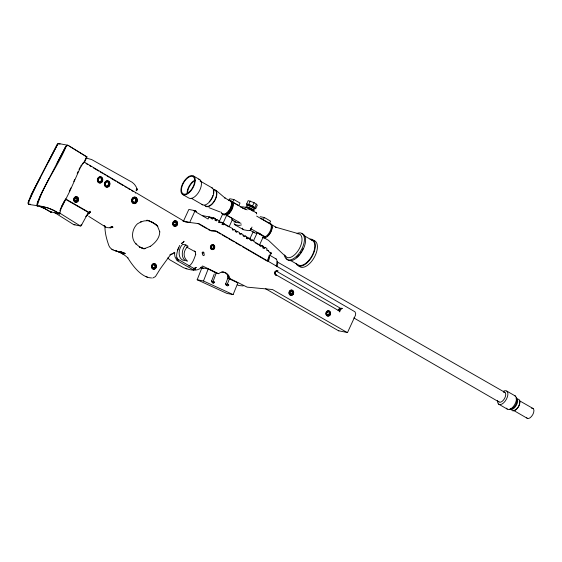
<?xml version="1.0" encoding="UTF-8"?>
<svg xmlns="http://www.w3.org/2000/svg" width="562" height="562" viewBox="0 0 562 562"><rect width="100%" height="100%" fill="white"/><g stroke="black" fill="none" stroke-linecap="round" stroke-linejoin="round"><path stroke-width="0.84" d="M218.864 221.618L222.84 223.002L222.784 224.329L223.472 224.723L223.971 223.655L232.429 228.523L232.528 229.935L233.118 230.272L233.996 229.422L235.843 230.49L235.352 231.558L236.785 232.38L237.445 231.411L239.51 232.598L239.419 233.897L240.367 234.445L241.576 233.785L243.051 234.635L243.241 236.096L244.33 236.721L245.411 235.991L246.887 236.841L246.816 238.155L247.87 238.759L248.952 238.028L250.223 238.766L250.526 240.29L251.411 240.796L252.324 239.967L253.855 240.852L254.207 241.73L260.452 245.376L260.143 246.051L260.684 246.36L261.744 245.475L263.079 246.247L263.121 247.568L264.288 248.242L265.32 247.533L266.922 248.467L266.739 249.654L268.355 250.589L268.369 251.355L271.39 253.09L270.933 254.087L270.427 253.799L267.076 261.042L242.37 246.662M68.466 145.628L66.871 145.249L65.642 146.598L42.206 191.761L36.98 204.034L37.19 206.029L41.553 206.289L47.77 207.842L53.292 210.293L59.649 213.989L60.977 208.853L69.681 191.473L80.261 167.799L82.769 163.802L84.567 162.081L87.005 156.91L68.044 145.312L58.448 143.486L57.127 144.413L31.374 194.241L28.311 201.842L28.149 203.507L28.817 204.406C39.466 206.135 50.763 206.907 59.649 213.989L59.389 212.45M74.507 199.629C78.048 192.611 78.364 205.994 74.507 199.629A1.777 1.496 -79.1 0 1 75.238 198.035M234.213 223.5L234.473 224.547L243.69 229.781L248.327 230.631L250.406 230.392L250.469 229.76M338.647 310.603C339.16 309.051 340.41 308.032 342.188 308.32L339.855 310.357L339.708 311.959L339.638 310.66L339.455 311.51L338.703 310.624L275.254 274.375A1.707 1.44 -79.1 0 1 274.516 273.104M250.406 230.392L250.483 228.713M184.42 260.508C177.395 259.834 177.971 248.292 182.72 244.337L185.86 244.941L188.059 246.205C183.149 250.392 182.671 257.305 187.553 261.175C180.437 260.311 181.182 248.903 185.86 244.941M256.701 213.946L256.441 212.893L247.638 207.828L243.044 206.851L240.515 207.048M338.015 310.484L339.258 308.763L340.846 308.264M195.808 254.179C194.333 258.014 192.843 263.62 188.916 266.17M60.099 144.012L58.841 143.535L57.549 144.497L36.13 185.664L28.915 201.259L28.669 204.238L30.573 204.35L28.817 204.406A1.988 1.012 79 0 1 28.367 203.374L28.121 202.798L28.507 203.697M132.674 199.377C131.592 200.198 133.58 202.742 133.018 202.074M54.879 212.759L73.741 224.652L80.542 225.994A1.257 1.061 -79.1 0 0 81.069 225.84L86.977 215.127L90.166 211.249L88.944 213.574L89.52 212.31L90.573 212.274L88.339 212.408L65.318 199.159M176.904 257.796L178.035 259.335A1.194 0.597 -60.1 0 1 178.147 260.508C175.225 256.982 177.093 251.53 178.786 247.561M28.915 201.259L31.739 194.438L40.605 177.079M37.282 202.875L40.106 196.061L48.971 178.695M211.705 280.81L212.296 282.819L212.942 282.721L213.047 283.157L213.265 282.707L213.469 283.143L213.581 282.595L213.876 283.002L214.108 282.11L214.543 282.384L214.277 281.773L213.082 281.429A0.885 0.752 -79.1 0 1 212.085 281.948A0.885 0.752 -79.1 0 1 211.705 280.81L214.248 273.982M213.082 281.429L216.18 273.118L218.632 273.694C223.03 269.851 229.05 273.399 229.942 278.583L247.161 287.147L272.486 289.528L346.817 332.332A0.717 0.604 -79.1 0 0 347.246 332.416A0.913 0.773 -79.1 0 0 347.688 332.121L355.549 315.085L355.669 313.484L354.966 311.805L216.468 231.179L211.242 230.82L198.927 223.655L185.249 221.92L84.145 162.004L82.347 163.725M225.826 283.494L226.135 285.271L227.68 285.96L228.123 285.187L228.495 285.538L228.376 284.892L228.811 285.159L228.558 284.527L227.371 284.182A0.991 0.836 -79.1 0 1 226.254 284.765A0.991 0.836 -79.1 0 1 225.826 283.494L227.828 278.113L229.942 278.583M227.371 284.182L229.331 278.914L227.828 278.113M59.853 210.862L61.307 207.062M229.331 278.914L237.895 282.855L233.118 294.607L226.844 293.392L197.185 279.764L201.913 267.772L208.193 268.98L215.035 272.486M197.185 279.764L203.465 280.979L208.193 268.98M77.205 173.609L78.139 171.424M73.791 181.533L74.732 179.383M88.339 212.408L87.166 214.972L87.834 214.6M195.112 210.666L189.71 222.419L183.437 221.203L188.839 209.45L195.112 210.666L196.229 211.305L195.899 212.022L208.066 219.018L209.05 216.876L212.591 218.913L213.834 217.824L215.309 218.674L215.408 220.086L216.588 220.768L217.08 219.693L219.447 221.056M218.737 222.643L222.896 213.602M229.099 200.114L229.732 198.744L233.918 199.552L240.016 203.058L238.822 205.657L232.626 202.088L232.373 202.636A7.397 3.808 -60.1 0 1 231.839 209.064A7.397 3.808 -60.1 0 1 226.851 214.635L226.605 215.183L232.801 218.744L229.022 226.964M228.341 226.57L222.924 223.451L227.498 213.504M233.918 199.552L232.373 202.636M247.512 205.067L246.613 203.992L248.172 200.606L254.087 202.657L257.347 205.088L255.787 208.474L254.396 208.207M246.613 203.992L248.706 204.399L250.266 201.013M255.787 208.474L252.535 206.036L254.087 202.657M254.895 207.399L256.448 204.013M250.589 230.132L252.001 227.062M249.661 239.25L253.083 231.895M253.525 240.733L257.22 232.801L263.487 236.405L259.412 245.173L260.452 245.376M263.304 219.742L264.344 217.508L270.589 221.154L269.57 223.346L263.304 219.742A7.952 4.089 -59.7 0 0 260.901 218.822M69.259 191.396L70.896 187.905M84.145 162.004L86.59 156.826L87.005 156.91M177.423 250.301L179.756 245.376M79.01 169.464L79.846 167.722M61.609 206.43L64.742 200.381M61.651 206.373L65.234 199.601M48.641 161.673L57.275 144.982M57.008 163.289L65.642 146.598M152.716 278.035L155.435 276.609L160.486 268.495L170.974 254.08L170.792 254.537L174.08 252.858L174.972 253.019L174.29 252.872L174.459 252.261L173.756 253.033M86.977 215.127L85.902 216.532L88.023 214.67M80.668 166.19L81.497 164.863M86.218 216.026L86.583 215.555M341.64 308.313L341.324 308.657L342.188 308.32M67.236 145.186L67.651 145.263L66.063 146.675C57.724 166.865 42.93 184.87 37.19 206.029A1.988 1.012 79 0 0 37.471 205.13L37.464 204.547L36.874 205.313M227.94 278.12C229.247 275.282 224.758 271.467 221.807 271.896M74.964 224.505L74.149 224.772M52.189 212.176L58.603 213.785L59.684 213.054L80.352 225.973M170.693 254.621L169.949 254.79L172.302 254.059M221.217 222.074L220.058 222.763L218.948 222.123M174.599 221.758C169.808 226.872 180.339 225.84 175.428 221.681L176.419 222.461A1.89 1.595 -79.1 0 1 175.063 225.404L173.918 224.962A1.89 1.595 -79.1 0 1 174.915 221.667M241.442 224.898L239.019 225.495L234.473 224.547M112.126 227.42L111.121 226.802L112.126 227.42C109.625 228.032 106.127 228.074 104.314 226.029L104.757 226.458L104.188 225.629L105.087 226.816M99.994 182.278L101.757 180.915L101.722 178.519M107.075 186.352L108.838 184.989L108.803 182.594M134.395 202.615L136.06 201.329L136.032 199.067M233.799 221.835L241.021 223.226M151.55 277.965C141.434 277.523 132.969 266.219 127.658 257.656L127.89 257.937C124.286 254.509 119.875 251.832 115.055 250.533L120.127 252.436L123.879 254.523C119.495 250.652 111.424 251.776 108.902 245.699C106.661 239.405 104.82 232.745 104.939 226.029L104.651 225.601M100.043 177.48C98.09 177.599 97.24 180.346 98.533 181.709A2.417 2.037 -79.1 0 0 101.757 180.915A2.417 2.037 -79.1 0 0 100.465 177.515L99.397 177.613A2.417 2.037 -79.1 0 0 97.985 180.683L98.533 181.709L98.266 181.35M107.124 181.554C105.178 181.674 104.321 184.42 105.614 185.783A2.417 2.037 -79.1 0 0 108.838 184.989A2.417 2.037 -79.1 0 0 107.546 181.589L106.478 181.688A2.417 2.037 -79.1 0 0 105.34 182.741M210.195 230.617L215.422 230.975L220.662 234.024M243.156 285.946L238.787 285.531L237.227 284.751M193.834 268.376L196.335 267.428L194.937 268.278A1.215 0.583 70.3 0 1 195.218 268.488A1.166 0.562 70.4 0 1 195.513 268.938A1.215 0.583 70.3 0 1 195.653 269.261L193.869 269.556A1.194 0.625 -64.6 0 0 193.672 268.334L178.147 259.377M182.868 221.063L186.703 221.618M167.827 257.867L169.478 259.623L183.641 267.772L186.879 268.706M185.298 268.474C191.235 270.139 198.316 272.141 202.538 265.974L218.632 273.694M58.448 143.486L58.87 143.57M57.745 143.732L58.16 143.809M66.527 145.425L66.948 145.509M100.696 176.861L100.907 176.904A3.105 2.62 -79.1 0 1 101.996 182.011L101.792 181.969M242.419 208.109L245.397 208.741L247.161 209.879M105.347 185.425L105.614 185.783L105.066 184.757A2.417 2.037 -79.1 0 1 105.171 183.107M108.916 186.099L109.126 186.141A3.182 2.691 -79.1 0 0 108.009 180.901A3.182 2.691 -79.1 0 0 104.623 184.94A3.182 2.691 -79.1 0 0 109.126 186.141M260.157 216.7L264.344 217.508M193.876 210.848L196.229 211.305M202.777 215.668L213.834 217.824M212.956 218.218L215.309 218.674M211.024 218.611L212.591 218.913M214.726 219.236L217.08 219.693M215.021 220.459L216.588 220.768M221.266 222.7L222.84 223.002M222.924 223.451L223.971 223.655M221.906 224.421L223.472 224.723M232.429 229.12L233.996 229.422M235.092 230.954L237.445 231.411M239.222 233.328L241.576 233.785M243.058 235.541L245.411 235.991M246.599 237.578L248.952 238.028M248.657 238.464L250.223 238.766M246.297 238.457L247.87 238.759M249.971 239.517L252.324 239.967M252.282 240.55L253.855 240.852M259.391 245.018L261.744 245.475M260.726 245.798L263.079 246.247M262.967 247.083L265.32 247.533M262.721 247.94L264.288 248.242M266.781 250.287L268.355 250.589M269.823 252.788L271.39 253.09M338.724 330.814L347.091 332.43M86.049 158.07L91.592 159.517L132.203 182.306L134.55 184.434L136.587 187.567M298.598 233.75L275.626 227.146L276.553 227.582L270.947 224.357M81.012 224.652L81.848 224.905M147.363 277.157L146.134 276.659M228.032 278.099L228.896 278.38L228.095 276.448M208.952 207.673L220.332 212.05M256.082 212.752L256.441 212.893M104.862 226.697L105.438 226.943M154.248 264.435C159.552 269.662 147.567 268.819 153.812 264.407A1.988 1.679 -79.1 0 0 152.344 267.4A1.988 1.679 -79.1 0 0 155.21 267.428A1.988 1.679 -79.1 0 0 154.107 264.407M186.338 246.915L194.775 251.53A0.927 0.78 -79.1 0 1 195.288 251.825L195.506 254.207M229.24 200.493L224.561 197.669L225.06 198.049L216.054 190.37M193.665 270.09L176.974 260.508L175.007 256.862L174.375 252.991M248.706 204.399L252.535 206.036M203.465 280.979L233.118 294.607M148.804 220.627L153.911 223.283L151.08 221.681M269.289 223.072L270.94 224.435A7.952 4.096 -60.1 0 1 269.191 232.851A7.952 4.096 -60.1 0 1 262.714 237.354M214.817 272.458L216.18 273.118M201.913 267.772L203.437 268.503M200.304 267.294L202.601 268.397M111.838 249.303L113.145 249.95M57.907 212.935L59.523 213.834M239.553 222.426L226.605 215.183A7.952 4.096 -60.1 0 0 232.127 209.12A7.952 4.096 -60.1 0 0 232.626 202.088L245.461 209.577M250.849 228.748L265.25 236.806M263.564 237.543L268.488 240.325L286.058 256.911M290.28 260.361L297.804 264.611A14.162 7.306 -60.3 0 0 311.987 255.766A14.162 7.306 -60.3 0 0 311.165 239.925M59.249 143.689L59.684 143.928M504.978 392.445L277.017 261.78A5.199 2.677 -60.1 0 1 276.968 266.683M519.752 400.896L533.162 408.56M304.667 235.998L312.901 240.733M193.595 176.061A10.727 5.522 -60.1 0 1 189.317 192.513A10.727 5.522 -60.1 0 1 181.343 187.195A10.727 5.522 -60.1 0 1 193.595 176.061L199.791 179.629M200.023 180.943L212.387 188.052M258.871 233.054L260.262 233.862M258.59 233.335L259.988 234.136M231.495 219.517L235.935 222.074M249.992 230.167L254.431 232.717M191.199 198.217L202.833 204.912M182.58 194.452L188.776 198.021A10.727 5.522 -60.1 0 0 199.433 190.918A10.727 5.522 -60.1 0 0 198.709 179.194M506.868 391.138L515.424 396.062M269.809 255.303L276.125 258.934M338.703 309.219L340.214 310.091M353.814 317.916L498.944 401.928M498.606 404.12L507.163 409.045M265.636 288.777L338.45 330.716A0.717 0.604 -79.1 0 0 338.879 330.8M65.621 198.934L89.386 212.612M340.214 308.138L276.673 271.305A1.707 1.44 -79.1 0 0 274.523 272.696M513.668 410.45L527.037 418.184M49.54 211.319L51.282 212.366L44.925 208.678L39.403 206.226L44.925 208.678L51.282 212.366M227.772 212.914L229.12 213.701M222.159 234.895L227.399 237.951M228.896 238.822L234.136 241.871M235.633 242.742L240.873 245.791M197.88 223.451L206.57 228.509M208.017 229.352L209.471 230.195M256.665 216.11L270.94 224.435M255.239 242.742L258.717 244.772M86.084 163.57L87.574 164.448M89.808 165.776L91.297 166.661M93.538 167.982L98.75 171.073M100.24 171.958L102.481 173.286M103.97 174.164L105.459 175.049M106.949 175.934L109.183 177.262M110.672 178.14L115.891 181.231M117.381 182.116L123.345 185.65M124.834 186.535L126.324 187.413M127.813 188.298L130.054 189.626M131.543 190.511L133.032 191.389M88.747 216.349L104.553 226.317M69.189 146.078L85.867 156.384M137.205 189.282L136.433 188.256L137.29 189.542L136.707 190.181A3.983 0.92 -10.9 0 0 137.29 189.542L137.128 188.916M247.638 207.828L248.615 209.289M243.276 229.612L242.299 228.151M194.663 251.488L194.48 251.27A1.208 0.667 -69.7 0 1 194.41 250.919M58.603 213.785L58.329 213.202M202.397 253.202C202.081 255.97 205.221 256.946 203.985 253.378L203.809 252.514A2.115 1.784 -79.1 0 0 202.861 251.881A1.208 0.618 -70 0 1 202.292 252.795L201.891 252.907A0.927 0.78 -79.1 0 1 202.397 253.202A1.194 0.506 -36.3 0 0 203.809 252.514M227.919 276.054L228.896 278.38M531.603 408.258A5.718 2.943 -60.1 0 1 532.776 414.623A5.718 2.943 -60.1 0 1 526.545 417.531M519.738 402.048A5.676 2.922 -60.1 0 1 514.476 410.316M517.286 399.175A6.533 3.365 -60.1 0 1 518.628 406.438A6.533 3.365 -60.1 0 1 511.511 409.761M516.057 397.882A6.526 3.365 -60.1 0 1 516.415 405.167A6.526 3.365 -60.1 0 1 509.867 409.234M516.078 398.788A5.669 2.922 -60.1 0 1 515.691 404.795A5.669 2.922 -60.1 0 1 510.696 408.651M514.483 395.62A7.72 3.976 -60.1 0 1 514.392 405.104A7.72 3.976 -60.1 0 1 506.502 408.167M503.468 391.236A7.72 3.976 -60.1 0 1 507.851 394.847A7.72 3.976 -60.1 0 1 502.007 404.029A7.72 3.976 -60.1 0 1 497.623 400.418M503.44 392.15A5.634 2.901 -60.1 0 1 504.599 398.416A5.634 2.901 -60.1 0 1 498.466 401.282M275.24 258.527A7.222 3.723 -60.1 0 1 276.061 265.749M269.022 255.317A7.222 3.723 -60.1 0 1 268.341 261.309M268.713 257.031A6.287 3.239 -60.1 0 1 267.849 261.211M228.629 200.205A7.945 4.096 -60.1 0 1 229.718 209.823A7.945 4.096 -60.1 0 1 221.21 212.134M228.474 200.571A7.545 3.885 -60.1 0 1 230.216 208.523A7.545 3.885 -60.1 0 1 222.081 213.349M213.23 189.598A9.533 4.91 -60.1 0 1 215.056 200.086A9.533 4.91 -60.1 0 1 204.786 205.453M214.284 189.956A9.133 4.707 -60.1 0 1 214.867 200.002A9.133 4.707 -60.1 0 1 205.762 205.952M213.321 190.518A9.133 4.707 -60.1 0 1 213.342 193.63M212.9 195.435A9.133 4.707 -60.1 0 1 211.221 199.088M210.855 199.665A9.133 4.707 -60.1 0 1 209.219 201.744M211.382 187.638A9.702 5.002 -60.1 0 1 211.769 198.737A9.702 5.002 -60.1 0 1 201.941 204.301M187.062 192.654A9.926 5.114 -60.1 0 1 193.792 180.774M187.575 192.871A9.133 4.707 -60.1 0 1 195.007 180.69M229.5 200.704A7.945 4.096 -60.1 0 1 231.073 209.493A7.945 4.096 -60.1 0 1 222.461 213.771M249.465 209.169A3.576 0.534 24.7 0 1 252.661 211.01M248.123 205.13A3.772 0.562 24.7 0 1 251.01 205.53A3.772 0.562 24.7 0 1 254.431 207.891M247.99 205.516A3.772 0.562 24.7 0 1 249.402 205.938M249.992 206.163A3.772 0.562 24.7 0 1 250.596 206.423M251.214 206.697A3.772 0.562 24.7 0 1 252.9 207.582M253.35 207.856A3.772 0.562 24.7 0 1 254.179 208.748M246.887 205.636A4.566 0.681 24.7 0 1 251.179 206.549A4.566 0.681 24.7 0 1 254.368 209.106M246.795 207.743A4.566 0.681 24.7 0 1 247.252 206.921A4.566 0.681 24.7 0 1 252.935 209.478A4.566 0.681 24.7 0 1 253.244 210.638M247.182 207.722A3.576 0.534 24.7 0 1 248.095 207.385A3.576 0.534 24.7 0 1 252.324 209.324A3.576 0.534 24.7 0 1 252.71 210.258M212.197 245.285A1.763 1.489 -79.1 0 1 213.23 247.547A1.763 1.489 -79.1 0 1 211.108 248.594M327.456 311.334A1.967 1.658 -79.1 0 1 329.1 313.638A1.967 1.658 -79.1 0 1 326.67 315.05M290.976 290.772A1.848 1.56 -79.1 0 1 292.114 292.914A1.848 1.56 -79.1 0 1 290.21 294.39M175.189 221.709A1.89 1.595 -79.1 0 1 174.016 225.257M173.63 225.109A1.89 1.595 -79.1 0 1 173.293 224.842M134.683 198.182A2.276 1.925 -79.1 0 1 135.435 201.203A2.276 1.925 -79.1 0 1 132.801 202.278M132.744 198.365A2.276 1.925 -79.1 0 1 133.208 198.098M132.765 199.201A2.276 1.925 -79.1 0 0 133.475 202.425A2.276 1.925 -79.1 0 0 136.18 201.02A2.276 1.925 -79.1 0 0 134.838 198.126L132.976 198.885A2.276 1.925 -79.1 0 1 134.22 198.105M154.03 264.47A1.988 1.679 -79.1 0 1 154.683 267.105A1.988 1.679 -79.1 0 1 152.393 268.039M74.971 197.705A1.777 1.496 -79.1 0 1 76.896 199.229A1.777 1.496 -79.1 0 1 75.02 201.105M74.655 200.964A1.777 1.496 -79.1 0 1 74.339 200.711M75.603 197.824A1.777 1.496 -79.1 0 1 77.465 198.899M77.528 199.348A1.777 1.496 -79.1 0 1 76.79 200.943M76.432 201.154A1.777 1.496 -79.1 0 1 74.563 200.079M99.298 177.36A2.417 2.037 -79.1 0 1 101.378 179.882A2.417 2.037 -79.1 0 1 98.835 182.123M98.336 181.926A2.417 2.037 -79.1 0 1 97.907 181.589M106.38 181.435A2.417 2.037 -79.1 0 1 108.41 184.266A2.417 2.037 -79.1 0 1 105.417 186.001M257.22 232.801A7.952 4.089 -59.7 0 1 253.82 232.078M135.21 192.71A3.969 0.618 25.3 0 1 135.709 193.089M195.288 251.825A1.194 0.506 -36.3 0 1 195.07 251.502M313.561 240.403A14.949 7.706 -60.3 0 1 313.779 258.253A14.949 7.706 -60.3 0 1 298.527 265.397M310.034 239.152A14.956 7.713 -60.3 0 1 312.043 256.511A14.956 7.713 -60.3 0 1 296.097 263.571M303.08 248.559A14.212 7.327 -60.3 0 1 302.075 250.54M301.316 251.818A14.212 7.327 -60.3 0 1 300.494 253.041M299.16 254.755A14.212 7.327 -60.3 0 1 296.764 257.171M301.759 233.609A15.005 7.735 -60.3 0 1 301.977 251.523A15.005 7.735 -60.3 0 1 286.676 258.696M297.087 233.378A15.012 7.742 -60.3 0 1 304.344 241.007A15.012 7.742 -60.3 0 1 294.34 258.077A15.012 7.742 -60.3 0 1 284.47 254.909M297.298 233.701A13.291 6.856 -60.3 0 1 299.089 249.121A13.291 6.856 -60.3 0 1 284.92 255.394M271.931 226.465A7.587 3.913 -60.3 0 1 271.727 229.141M271.572 229.732A7.587 3.913 -60.3 0 1 271.158 230.926M270.898 231.523A7.587 3.913 -60.3 0 1 267.526 236.124M264.927 237.543A7.587 3.913 -60.3 0 1 263.789 237.578M270.182 223.564A7.987 4.117 -60.3 0 1 270.645 232.492A7.987 4.117 -60.3 0 1 262.651 237.48M109.745 183.943A3.182 2.691 -79.1 0 1 105.67 186.781A3.182 2.691 -79.1 0 1 105.593 181.393A3.182 2.691 -79.1 0 1 109.738 183.465M101.996 182.011A3.105 2.62 -79.1 0 1 97.605 180.845A3.105 2.62 -79.1 0 1 100.907 176.904M100.001 182.959A3.105 2.62 -79.1 0 1 97.591 178.695A3.105 2.62 -79.1 0 1 102.08 177.88A3.105 2.62 -79.1 0 1 100.394 182.889M78.251 200.304A2.81 2.367 -79.1 0 1 74.514 201.765A2.81 2.367 -79.1 0 1 74.739 197.227A2.81 2.367 -79.1 0 1 78.336 198.653M293.448 293.09A2.677 2.262 -79.1 0 1 289.781 294.874A2.677 2.262 -79.1 0 1 290.301 290.336A2.677 2.262 -79.1 0 1 293.49 292.69M154.578 268.973A2.81 2.367 -79.1 0 1 151.48 266.114A2.81 2.367 -79.1 0 1 155.245 264.021A2.81 2.367 -79.1 0 1 154.908 268.791M136.587 202.187A3.295 2.782 -79.1 0 1 131.831 201.934A3.295 2.782 -79.1 0 1 134.466 197.072A3.295 2.782 -79.1 0 1 136.819 201.765M175.435 226.247A2.81 2.367 -79.1 0 1 172.766 222.854A2.81 2.367 -79.1 0 1 176.721 221.428A2.81 2.367 -79.1 0 1 175.78 226.128M159.791 231.832C159.594 238.176 155.323 242.798 150.202 246.479L150.644 246.24L145.129 248.341L142.355 248.495L145.151 248.411L142.432 248.397L144.525 248.804L139.376 246.943L143.64 248.769L139.488 246.88L135.702 243.627L136.088 243.999C130.588 238.745 131.824 229.064 137.458 223.802L141.273 221.73L140.76 221.941L144.111 220.929L148.93 220.613L146.837 220.213L152.33 222.292L157.508 225.741L154.852 223.887L157.824 226.57L157.508 226.184L159.791 231.832M51.149 211.748L51.205 212.281L51.149 211.748M211.01 246.809C213.181 254.136 215.963 241.042 211.01 246.809M289.697 292.366C291.748 299.939 294.987 286.423 289.697 292.366M326.487 313.055C328.911 321.225 332.009 306.62 326.487 313.055M183.971 241.302L183.57 242.292L181.287 243.536L182.966 242.566A1.222 0.576 68.5 0 0 183.17 242.454L183.268 242.215A1.215 0.576 68.1 0 0 183.275 241.808L183.971 241.302M136.152 190.068L136.538 190.673L136.152 190.068M111.395 227.617L110.11 227.786L110.616 227.666L110.166 227.238L111.395 227.617M89.203 214.501L89.203 214.501M89.372 213.546L88.578 213.504L89.372 213.546M292.753 291.657L292.57 291.657A1.848 1.56 -79.1 0 1 291.242 294.537L290.125 294.102A1.848 1.56 -79.1 0 1 291.601 290.891L292.753 291.657M135.442 198.302L134.838 198.126L135.442 198.302M121.806 252.148L120.113 251.558L125.305 253.49L121.806 252.148M151.578 277.74L151.578 277.74M112.885 227.16L111.719 226.402L112.885 227.16M189.176 192.021A9.926 5.114 -60.1 0 0 193.216 176.763A9.926 5.114 -60.1 0 0 181.863 186.991A9.926 5.114 -60.1 0 0 189.176 192.021M213.448 248.383A1.763 1.489 -79.1 0 0 212.956 245.439A1.763 1.489 -79.1 0 0 210.989 247.568A1.763 1.489 -79.1 0 0 213.448 248.383M329.206 314.804A1.967 1.658 -79.1 0 0 328.658 311.524A1.967 1.658 -79.1 0 0 326.466 313.898A1.967 1.658 -79.1 0 0 329.206 314.804M275.977 275.289A0.794 0.407 -60.1 0 0 275.886 274.495A1.707 1.44 -79.1 0 1 275.324 272.226A1.707 1.44 -79.1 0 1 277.305 271.425A0.794 0.407 -59.7 0 0 278.057 270.8A2.501 2.115 -79.1 0 0 275.155 271.966A2.501 2.115 -79.1 0 0 275.977 275.289M108.522 185.783A2.417 2.037 -79.1 0 0 108.016 181.709A2.417 2.037 -79.1 0 0 105.22 184.491A2.417 2.037 -79.1 0 0 108.522 185.783M101.441 181.709A2.417 2.037 -79.1 0 0 100.935 177.634A2.417 2.037 -79.1 0 0 98.139 180.416A2.417 2.037 -79.1 0 0 101.441 181.709M77.324 200.655A1.777 1.496 -79.1 0 0 76.573 197.789A1.777 1.496 -79.1 0 0 74.781 200.149A1.777 1.496 -79.1 0 0 77.324 200.655M77.879 201.421A2.81 2.367 -79.1 0 0 76.889 196.805A2.81 2.367 -79.1 0 0 73.903 200.367A2.81 2.367 -79.1 0 0 77.879 201.421M329.416 314.839A1.967 1.658 -79.1 0 0 328.868 311.566A1.967 1.658 -79.1 0 0 326.677 313.94A1.967 1.658 -79.1 0 0 329.416 314.839M329.887 315.24A2.662 2.248 -79.1 0 0 328.953 310.863A2.662 2.248 -79.1 0 0 326.122 314.242A2.662 2.248 -79.1 0 0 329.887 315.24M329.676 315.205A2.662 2.248 -79.1 0 0 328.742 310.821A2.662 2.248 -79.1 0 0 325.911 314.2A2.662 2.248 -79.1 0 0 329.676 315.205M292.514 293.989A1.848 1.56 -79.1 0 0 291.868 290.947A1.848 1.56 -79.1 0 0 289.901 293.294A1.848 1.56 -79.1 0 0 292.514 293.989M293.006 294.544A2.677 2.262 -79.1 0 0 292.064 290.14A2.677 2.262 -79.1 0 0 289.212 293.54A2.677 2.262 -79.1 0 0 293.006 294.544M213.651 248.418A1.763 1.489 -79.1 0 0 213.16 245.482A1.763 1.489 -79.1 0 0 211.2 247.61A1.763 1.489 -79.1 0 0 213.651 248.418M214.136 248.847A2.487 2.093 -79.1 0 0 213.265 244.758A2.487 2.093 -79.1 0 0 210.624 247.912A2.487 2.093 -79.1 0 0 214.136 248.847M213.925 248.804A2.487 2.093 -79.1 0 0 213.054 244.716A2.487 2.093 -79.1 0 0 210.413 247.87A2.487 2.093 -79.1 0 0 213.925 248.804M155.154 267.828A1.988 1.679 -79.1 0 0 154.599 264.512A1.988 1.679 -79.1 0 0 152.386 266.915A1.988 1.679 -79.1 0 0 155.154 267.828M155.702 268.306A2.81 2.367 -79.1 0 0 154.712 263.69A2.81 2.367 -79.1 0 0 151.726 267.252A2.81 2.367 -79.1 0 0 155.702 268.306M135.92 201.927A2.276 1.925 -79.1 0 0 135.119 198.182A2.276 1.925 -79.1 0 0 132.695 201.07A2.276 1.925 -79.1 0 0 135.92 201.927M136.517 202.615A3.295 2.782 -79.1 0 0 135.358 197.192A3.295 2.782 -79.1 0 0 131.852 201.372A3.295 2.782 -79.1 0 0 136.517 202.615M176.363 224.842A1.89 1.595 -79.1 0 0 175.695 221.73A1.89 1.595 -79.1 0 0 173.686 224.133A1.89 1.595 -79.1 0 0 176.363 224.842M176.897 225.46A2.81 2.367 -79.1 0 0 175.913 220.845A2.81 2.367 -79.1 0 0 172.927 224.407A2.81 2.367 -79.1 0 0 176.897 225.46"/></g></svg>
